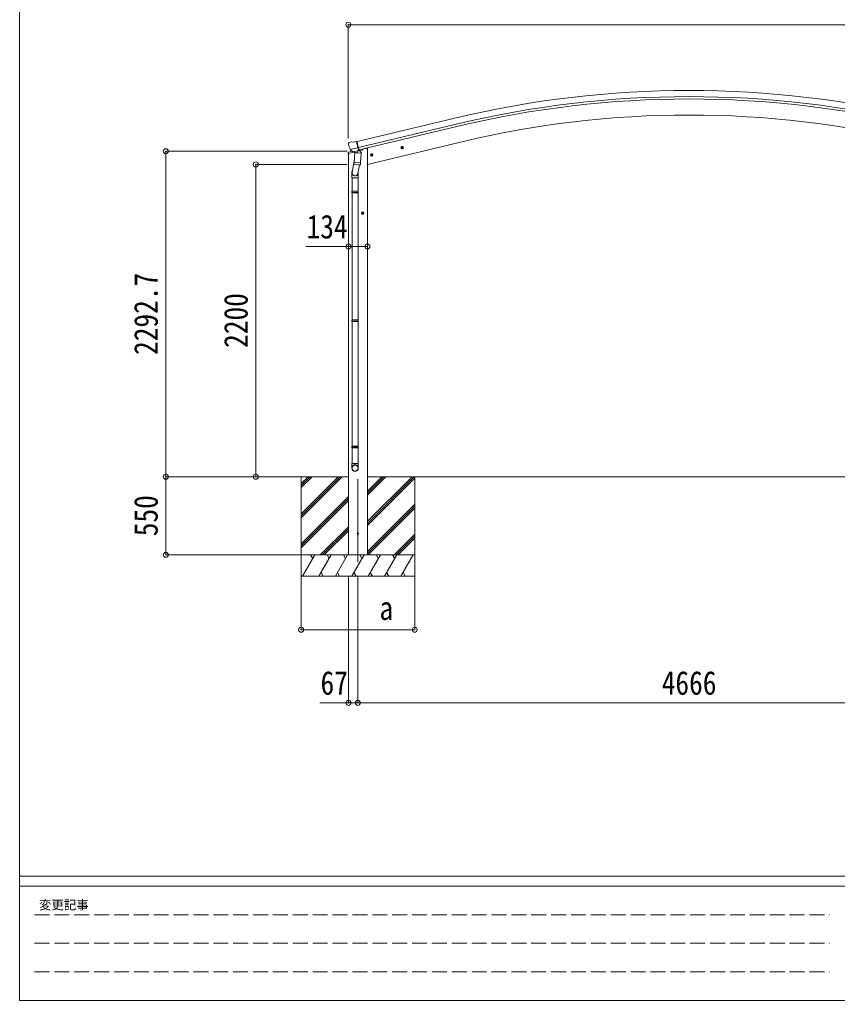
# Model space of a CAD drawing. Units: millimetres at full size. Extents: x -9783 to 9892, y -6828 to 6752.
# Drawn here: x -9783 to -4022, y -6828 to 80 of the extents above; entities that cross this region are included whole.
import ezdxf
from ezdxf.enums import TextEntityAlignment as Align

# ---------------------------------------------------------------- set-up
doc = ezdxf.new("R2010")
doc.units = ezdxf.units.MM
doc.header["$LTSCALE"] = 35
doc.header["$PDMODE"] = 32
doc.header["$PDSIZE"] = 35
doc.linetypes.add('DASHED3', pattern=[4, 3, -1])
for name, color, linetype, lineweight in [('0-0_0', 7, 'Continuous', 9), ('0-1_本体', 4, 'Continuous', 9), ('0-2_部品', 7, 'Continuous', 9), ('0-8_PARTS2', 2, 'Continuous', 9), ('0-A_寸法', 6, 'Continuous', 9), ('F-0_240', 7, 'Continuous', 9)]:
    doc.layers.add(name, color=color, linetype=linetype, lineweight=lineweight)
doc.styles.add('ＭＳ ゴシック', font='')
doc.styles.get('ＭＳ ゴシック').set_extended_font_data('MS Gothic')

msp = doc.modelspace()

# ---------------------------------------------------------------- linework, layer by layer
at = {"layer": '0-0_0'}
for p, q in [((-7466.81, -3139.41), (-7979.03, -3139.42)), ((-7799.81, -3139.41), (-7799.81, -3839.41)), ((-7799.81, -3400.14), (-7539.08, -3139.41)), ((-7799.81, -3414.28), (-7524.94, -3139.41)), ((-7799.81, -3428.43), (-7510.8, -3139.41)), ((-7799.81, -3216.3), (-7722.93, -3139.41)), ((-7799.81, -3202.15), (-7737.07, -3139.41)), ((-7799.81, -3188.01), (-7751.21, -3139.41)), ((-7332.81, -3139.41), (-2800.79, -3139.41)), ((-7332.81, -3453.64), (-7018.58, -3139.41)), ((-7332.81, -3467.78), (-7004.44, -3139.41)), ((-7332.81, -3269.8), (-7202.43, -3139.41)), ((-7332.81, -3255.65), (-7216.57, -3139.41)), ((-7332.81, -3241.51), (-7230.71, -3139.41)), ((-7332.81, -3481.93), (-6999.81, -3148.93)), ((-6999.81, -3139.41), (-6999.81, -3839.41)), ((-7799.81, -3612.27), (-7466.81, -3279.28)), ((-7799.81, -3626.42), (-7466.81, -3293.42)), ((-7799.81, -3640.56), (-7466.81, -3307.56)), ((-7332.81, -3665.77), (-6999.81, -3332.78)), ((-7332.81, -3679.91), (-6999.81, -3346.92)), ((-7328.17, -3689.41), (-6999.81, -3361.06)), ((-7664.82, -3689.41), (-7466.81, -3491.41)), ((-7650.68, -3689.41), (-7466.81, -3505.55)), ((-7636.53, -3689.41), (-7466.81, -3519.69)), ((-7144.32, -3689.41), (-6999.81, -3544.91)), ((-7130.18, -3689.41), (-6999.81, -3559.05)), ((-7116.03, -3689.41), (-6999.81, -3573.19)), ((-6999.81, -3689.41), (-7799.81, -3689.41)), ((-7789.52, -3839.41), (-7702.92, -3689.41)), ((-7717.92, -3715.4), (-7732.92, -3689.41)), ((-7674.05, -3839.41), (-7587.45, -3689.41)), ((-7602.45, -3715.4), (-7617.45, -3689.41)), ((-7558.58, -3839.41), (-7471.98, -3689.41)), ((-7486.98, -3715.4), (-7501.98, -3689.41)), ((-7332.81, -3689.41), (-7466.81, -3689.41)), ((-7443.11, -3839.41), (-7356.51, -3689.41)), ((-7371.51, -3715.4), (-7386.51, -3689.41)), ((-7327.64, -3839.41), (-7241.04, -3689.41)), ((-7256.04, -3715.4), (-7271.04, -3689.41)), ((-7212.17, -3839.41), (-7125.57, -3689.41)), ((-7155.57, -3689.41), (-7140.57, -3715.4)), ((-7096.7, -3839.41), (-7010.1, -3689.41)), ((-7799.81, -3839.41), (-6999.81, -3839.41)), ((-7659.05, -3813.44), (-7644.05, -3839.41)), ((-7543.58, -3813.43), (-7528.58, -3839.41)), ((-7428.11, -3813.43), (-7413.11, -3839.41)), ((-7312.64, -3813.44), (-7297.64, -3839.41)), ((-7197.17, -3813.44), (-7182.17, -3839.41)), ((-7081.7, -3813.44), (-7066.7, -3839.41))]:
    msp.add_line(p, q, dxfattribs=at)
at = {"layer": '0-1_本体'}
for p, q in [((-7405.87, -779.16), (-6717.96, -614.01)), ((-6707.88, -655.98), (-7395.8, -821.14)), ((-7391.87, -837.5), (-6703.95, -672.35)), ((-7409.13, -779.94), (-7405.87, -779.16)), ((-7409.13, -779.94), (-7395.12, -838.28)), ((-7332.81, -826.41), (-7345.68, -826.41)), ((-7332.81, -939.53), (-6677.57, -782.23)), ((-7332.81, -826.41), (-7332.81, -3689.41)), ((-7466.81, -862.69), (-7466.81, -3689.41)), ((-7395.12, -838.28), (-7391.87, -837.5))]:
    msp.add_line(p, q, dxfattribs=at)
for radius in [7073, 7029.83, 7013, 6900]:
    msp.add_arc((-5066.8, -7491.58), radius, 76.5, 103.5, dxfattribs=at)
at = {"layer": '0-2_部品'}
for p, q in [((-7467.25, -795.07), (-7466.98, -796.22)), ((-7463.03, -786.49), (-7466.89, -792.79)), ((-7459.94, -784.24), (-7446.76, -781.08)), ((-7453.2, -835.37), (-7395.69, -821.57)), ((-7432.2, -783.75), (-7445.46, -781.05)), ((-7432.2, -783.75), (-7406.27, -777.53)), ((-7078.33, -819.32), (-7097.78, -823.98)), ((-7095.35, -823.4), (-7093.22, -816.21)), ((-7090.19, -828.85), (-7095.35, -823.4)), ((-7093.22, -816.21), (-7085.92, -814.45)), ((-7085.72, -831.37), (-7090.39, -811.93)), ((-7085.92, -814.45), (-7080.76, -819.9)), ((-7469.28, -863.29), (-7426.35, -852.98)), ((-7469.28, -856.39), (-7469.28, -863.29)), ((-7440.04, -847.01), (-7466.98, -853.48)), ((-7436.35, -850.28), (-7452.72, -835.79)), ((-7433.64, -850.85), (-7426.12, -849.05)), ((-7432.8, -850.74), (-7431.27, -850.38)), ((-7431.27, -850.38), (-7394.57, -841.57)), ((-7429.43, -850.6), (-7429.49, -851.35)), ((-7428.73, -852.39), (-7402.91, -858.82)), ((-7421.81, -857.73), (-7426.49, -924.57)), ((-7376.12, -860.93), (-7421.81, -857.73)), ((-7420.04, -854.55), (-7420.27, -857.84)), ((-7400.52, -843.39), (-7401.54, -858)), ((-7394.57, -841.57), (-7393.04, -841.2)), ((-7391.48, -839.09), (-7390.54, -839.16)), ((-7390.54, -839.16), (-7377.23, -854.48)), ((-7386.78, -843.48), (-7368.56, -839.1)), ((-7380.8, -927.76), (-7376.12, -860.93)), ((-7377.23, -854.48), (-7377.67, -860.82)), ((-7364.72, -830.99), (-7364.72, -834.24)), ((-7292.25, -870.67), (-7311.7, -875.34)), ((-7309.27, -874.76), (-7307.14, -867.56)), ((-7304.11, -880.2), (-7309.27, -874.76)), ((-7307.14, -867.56), (-7299.84, -865.81)), ((-7299.64, -882.73), (-7304.31, -863.28)), ((-7299.84, -865.81), (-7294.68, -871.26)), ((-7424.75, -899.8), (-7440.67, -995.97)), ((-7427.34, -937.04), (-7426.47, -924.57)), ((-7426.95, -938.39), (-7426.95, -938.39)), ((-7380.8, -927.76), (-7426.49, -924.57)), ((-7425.5, -939.17), (-7383.8, -942.09)), ((-7389.23, -941.71), (-7399.96, -1005.3)), ((-7380.81, -927.76), (-7381.7, -940.46)), ((-7442.82, -1033.13), (-7442.82, -998.78)), ((-7396.82, -1033.13), (-7442.82, -1033.13)), ((-7440.82, -1033.13), (-7440.82, -1127.13)), ((-7398.82, -1033.13), (-7398.82, -1127.13)), ((-7396.82, -998.48), (-7396.82, -1033.13)), ((-7442.82, -1129.13), (-7441.82, -1127.13)), ((-7396.82, -1129.13), (-7442.82, -1129.13)), ((-7396.82, -1137.13), (-7442.82, -1137.13)), ((-7397.82, -1127.13), (-7441.82, -1127.13)), ((-7397.82, -1139.13), (-7441.82, -1139.13)), ((-7440.82, -1139.13), (-7440.82, -2033.47)), ((-7398.82, -1139.13), (-7398.82, -2033.47)), ((-7396.82, -1129.13), (-7397.82, -1127.13)), ((-7396.82, -1137.13), (-7397.82, -1139.13)), ((-7396.82, -1129.13), (-7396.82, -1137.13)), ((-7356.61, -1282.92), (-7376.61, -1282.92)), ((-7374.11, -1282.92), (-7370.36, -1276.42)), ((-7370.36, -1289.42), (-7374.11, -1282.92)), ((-7370.36, -1276.42), (-7362.86, -1276.42)), ((-7366.61, -1292.92), (-7366.61, -1272.92)), ((-7362.86, -1276.42), (-7359.1, -1282.92)), ((-7442.82, -2035.47), (-7441.82, -2033.47)), ((-7396.82, -2035.47), (-7442.82, -2035.47)), ((-7396.82, -2043.47), (-7442.82, -2043.47)), ((-7397.82, -2033.47), (-7441.82, -2033.47)), ((-7397.82, -2045.47), (-7441.82, -2045.47)), ((-7440.82, -2045.47), (-7440.82, -2923.51)), ((-7398.82, -2045.47), (-7398.82, -2923.51)), ((-7396.82, -2035.47), (-7397.82, -2033.47)), ((-7396.82, -2043.47), (-7397.82, -2045.47)), ((-7396.82, -2035.47), (-7396.82, -2043.47)), ((-7442.82, -2925.51), (-7441.82, -2923.51)), ((-7396.82, -2925.51), (-7442.82, -2925.51)), ((-7396.82, -2933.51), (-7442.82, -2933.51)), ((-7397.82, -2923.51), (-7441.82, -2923.51)), ((-7397.82, -2935.51), (-7441.82, -2935.51)), ((-7440.82, -2935.51), (-7440.82, -3045.51)), ((-7398.82, -2935.51), (-7398.82, -3045.51)), ((-7396.82, -2925.51), (-7397.82, -2923.51)), ((-7396.82, -2933.51), (-7397.82, -2935.51)), ((-7396.82, -2925.51), (-7396.82, -2933.51)), ((-7442.82, -3079.65), (-7442.82, -3045.51)), ((-7396.82, -3045.51), (-7442.82, -3045.51)), ((-7396.82, -3079.65), (-7396.82, -3045.51))]:
    msp.add_line(p, q, dxfattribs=at)
for points in [[(-7400.84, -842.98), (-7391.11, -840.64), (-7406.27, -777.53)], [(-7080.76, -819.9), (-7082.89, -827.09), (-7090.19, -828.85)], [(-7453.47, -834.8), (-7452.88, -835.64), (-7452.72, -835.79)], [(-7400.84, -842.98), (-7401.07, -843.13), (-7425.84, -849.07), (-7426.12, -849.05)], [(-7294.68, -871.26), (-7296.81, -878.45), (-7304.11, -880.2)], [(-7442.82, -1129.13), (-7442.82, -1137.13), (-7441.82, -1139.13)], [(-7359.1, -1282.92), (-7362.86, -1289.42), (-7370.36, -1289.42)], [(-7442.82, -2035.47), (-7442.82, -2043.47), (-7441.82, -2045.47)], [(-7442.82, -2925.51), (-7442.82, -2933.51), (-7441.82, -2935.51)]]:
    msp.add_lwpolyline(points, dxfattribs=at)
for centre, radius in [((-7088.05, -821.65), 8.5), ((-7088.05, -821.65), 7.7), ((-7088.05, -821.65), 6.5), ((-7301.98, -873.01), 8.5), ((-7301.98, -873.01), 7.7), ((-7301.98, -873.01), 6.5), ((-7366.61, -1282.92), 8.5), ((-7366.61, -1282.92), 7.7), ((-7366.61, -1282.92), 6.5)]:
    msp.add_circle(centre, radius, dxfattribs=at)
at = {"layer": '0-2_部品', "color": 4}
msp.add_circle((-7399.81, -3539.41), 5, dxfattribs=at)
at = {"layer": '0-2_部品'}
for centre, radius, start, end in [((-7270.17, -748.97), 202.4, 193.5, 205.09125), ((-7458.77, -789.1), 5, 103.5, 148.5), ((-7446.05, -783.99), 3, 78.5, 103.5), ((-7466.28, -856.39), 3, 103.5, 180), ((-7432.92, -850.26), 0.5, 248.23754, 283.5), ((-7429.93, -850.57), 0.5, 356, 103.5), ((-7428.49, -851.42), 1, 176, 256), ((-7402.56, -857.85), 1.03, 250.03897, 351.96569), ((-7399.92, -843.47), 0.604, 100.59842, 172.20595), ((-7393.15, -840.71), 0.5, 283.5, 318.76246), ((-7369.72, -834.24), 5, 283.5, 0), ((-7425.4, -937.21), 1.95, 175.04017, 217.47766), ((-7425.36, -937.18), 2, 217.40962, 266), ((-7383.66, -940.09), 2, 266, 349.46843), ((-7412.82, -998.78), 30, 177.45142, 180)]:
    msp.add_arc(centre, radius, start, end, dxfattribs=at)
for centre, major_axis, ratio, start_param, end_param in [((-7464.33, -794.35), (-1.57, -2.57), 0.99628, 4.712389, 5.4996506), ((-7434.36, -848.03), (-0.73, -2.92), 0.997631, 5.8041905, 6.6006116), ((-7434.3, -847.8), (2.63, 3.16), 0.650902, 4.0958226, 4.1686332), ((-7434.33, -847.93), (-0.73, -2.92), 0.997631, 0.3902369, 0.4789948), ((-7419.82, -998.48), (23, 0), 0.996195, 2.5560258, 6.5663028), ((-7419.82, -998.48), (21, 0), 0.996195, 2.9349147, 5.9512394), ((-7419.82, -3077.91), (-23, 0), 0.996195, 3.1415927, 6.2831853), ((-7419.82, -3079.65), (-23, 0), 0.996195, 3.1415927, 6.2831853), ((-7419.82, -3079.65), (0, -23.43), 0.981806, 4.712389, 7.8539816)]:
    msp.add_ellipse(centre, major_axis=major_axis, ratio=ratio, start_param=start_param, end_param=end_param, dxfattribs=at)
msp.add_ellipse((-7419.82, -3079.65), major_axis=(21, 0), ratio=0.996195, dxfattribs=at)
at = {"layer": '0-8_PARTS2', "color": 6}
msp.add_line((-7467.31, 44.47), (-2666.29, 44.47), dxfattribs=at)
at = {"layer": '0-8_PARTS2'}
msp.add_line((-7399.81, -3740.35), (-7399.81, -3156.4), dxfattribs=at)
at = {"layer": '0-A_寸法'}
for p, q in [((-7467.31, 44.47), (-7467.31, -757.86)), ((-8753.09, -846.71), (-7474.26, -846.71)), ((-8753.09, -3139.42), (-8753.09, -846.71)), ((-8119.38, -939.43), (-7474.26, -939.43)), ((-8119.38, -3139.42), (-8119.38, -939.43)), ((-7466.81, -1518.17), (-7766.81, -1518.17)), ((-7332.81, -1518.17), (-7466.81, -1518.17)), ((-8753.09, -3139.42), (-8753.09, -3689.41)), ((-8753.09, -3139.42), (-7806.82, -3139.42)), ((-8753.09, -3139.42), (-7804.07, -3139.42)), ((-8119.38, -3139.42), (-7806.82, -3139.42)), ((-8753.09, -3689.41), (-7805.1, -3689.41)), ((-7799.81, -4217.32), (-7799.81, -3842.91)), ((-7466.81, -4732.3), (-7466.81, -3842.91)), ((-7399.81, -4732.3), (-7399.81, -3842.91)), ((-6999.81, -4217.32), (-6999.81, -3842.91)), ((-7799.81, -4217.32), (-6999.81, -4217.32)), ((-7466.81, -4732.3), (-7666.81, -4732.3)), ((-7466.81, -4732.3), (-7399.81, -4732.3)), ((-7399.81, -4732.3), (-2733.79, -4732.3))]:
    msp.add_line(p, q, dxfattribs=at)
for p in [(-7467.31, 44.47), (-8753.09, -846.71), (-8119.38, -939.43), (-7466.81, -1518.17), (-7332.81, -1518.17), (-8753.09, -3139.42), (-8119.38, -3139.42), (-8753.09, -3689.41), (-7799.81, -4217.32), (-6999.81, -4217.32), (-7466.81, -4732.3), (-7399.81, -4732.3)]:
    msp.add_point(p, dxfattribs=at)
at = {"layer": 'F-0_240', "color": 5}
for p, q in [((-9783.03, 6751.9), (-9783.03, -6828.1)), ((-9783.03, -5953.1), (9396.97, -5953.1)), ((-9783.03, -6023.1), (6285.75, -6023.1)), ((-9783.03, -6828.1), (9396.97, -6828.1))]:
    msp.add_line(p, q, dxfattribs=at)
at = {"layer": 'F-0_240', "color": 4, "linetype": 'DASHED3'}
for p, q in [((-9678.03, -6224.35), (-4074.25, -6224.35)), ((-9678.03, -6425.6), (-4074.25, -6425.6)), ((-9678.03, -6626.85), (-4074.25, -6626.85))]:
    msp.add_line(p, q, dxfattribs=at)

# ---------------------------------------------------------------- texts
at = {"layer": '0-A_寸法', "color": 7, "style": 'ＭＳ ゴシック', "width": 0.85}
for s, p in [('134', (-7761.18, -1511.17)), ('a', (-7247.93, -4198.32)), ('67', (-7663.06, -4725.3)), ('4666', (-5259.3, -4725.3))]:
    msp.add_text(s, height=166.8, dxfattribs=at).set_placement(p, align=Align.BOTTOM_LEFT)
for s, p in [('2292.7', (-8760.09, -2281.82)), ('2200', (-8126.38, -2231.93)), ('550', (-8760.09, -3558.79))]:
    msp.add_text(s, height=166.8, rotation=90, dxfattribs=at).set_placement(p, align=Align.BOTTOM_LEFT)
at = {"layer": 'F-0_240', "style": 'ＭＳ ゴシック'}
msp.add_text('変更記事', height=64.15, dxfattribs=at).set_placement((-9646.27, -6206.85), align=Align.BOTTOM_LEFT)

doc.saveas('drawing.dxf')
